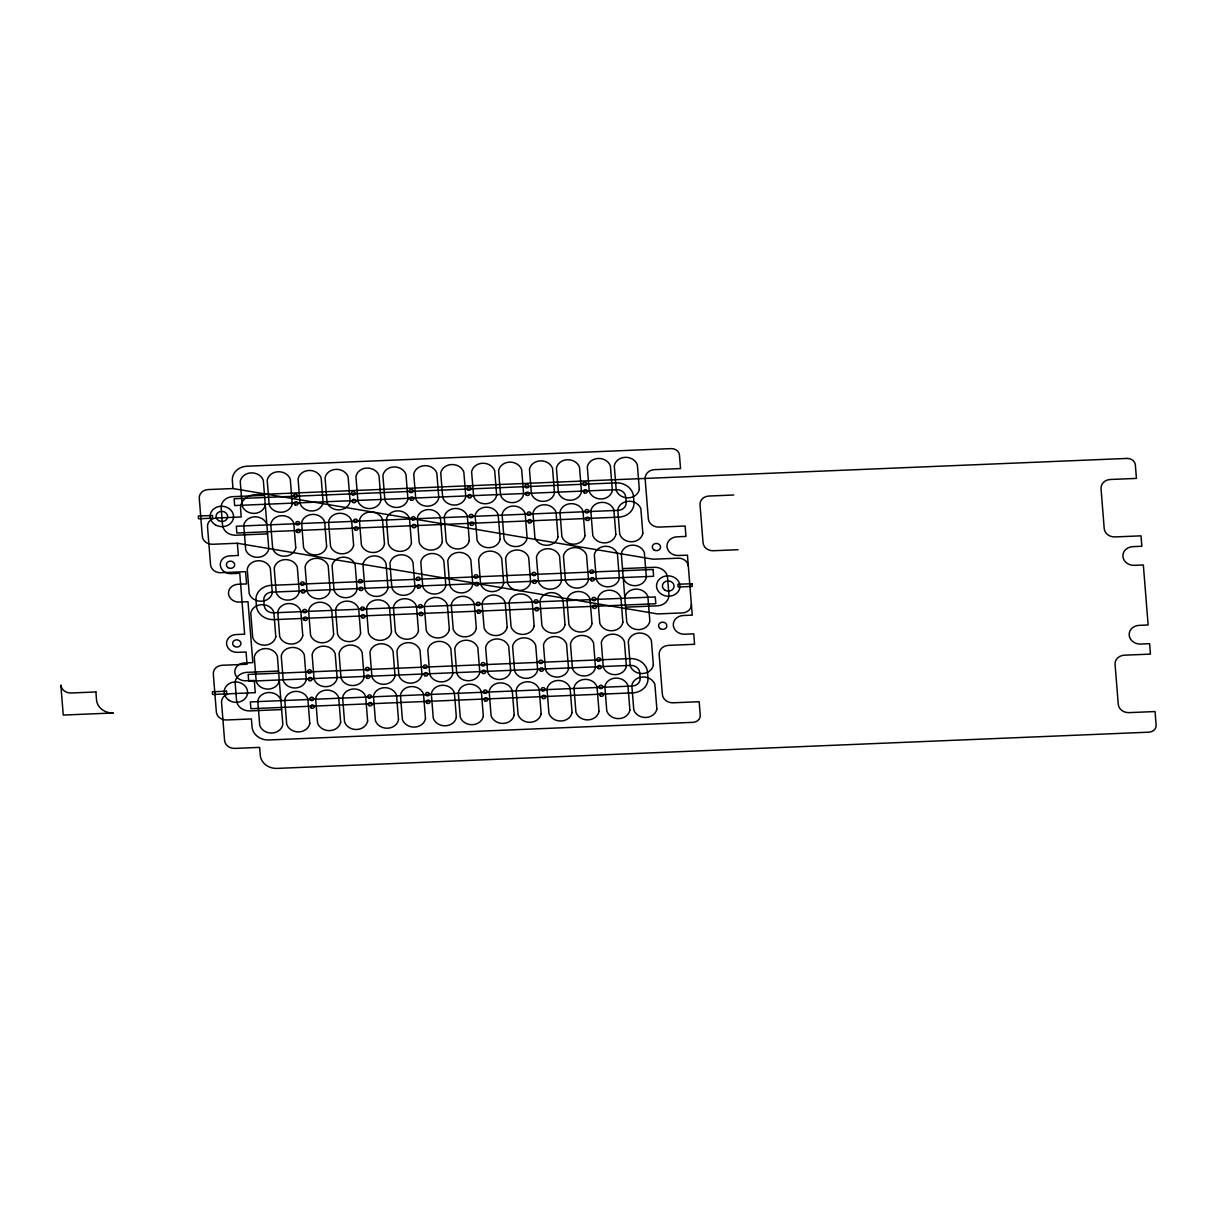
<?xml version="1.0" encoding="UTF-8"?>
<svg xmlns="http://www.w3.org/2000/svg" width="1217" height="1217" viewBox="0 0 1217 1217"><rect width="100%" height="100%" fill="white"/><g stroke="black" fill="none" stroke-linecap="round" stroke-linejoin="round"><path stroke-width="1.5" d="M688.335 566.133A9.599 8.336 4.5 0 0 678.112 558.192L653.286 559.227L232.995 488.549L208.183 489.569A9.599 8.336 4.5 0 0 199.284 498.316L202.326 536.332A9.599 8.336 4.5 0 0 212.549 544.273L237.361 543.254L657.667 613.931L682.478 612.896A9.599 8.336 4.5 0 0 691.378 604.149M264.515 495.334L232.766 496.658A12.505 10.877 4.5 0 0 221.175 508.037L222.513 524.862A12.505 10.877 4.5 0 0 235.855 535.206L267.588 533.883M733.729 495L708.918 496.034A9.599 8.336 4.5 0 0 700.018 504.766L703.061 542.797A9.599 8.336 4.5 0 0 713.284 550.738L738.095 549.704M622.495 568.598L654.229 567.289A12.505 10.877 4.5 0 1 667.57 577.634L668.909 594.444A12.505 10.877 4.5 0 1 657.317 605.838L625.568 607.161M278.541 671.039L246.808 672.362A12.505 10.877 4.5 0 0 235.216 683.741L236.554 700.566A12.505 10.877 4.5 0 0 249.881 710.911L281.629 709.587M232.995 488.549L232.356 480.593A15.775 13.722 4.5 0 1 246.99 466.217L671.13 448.601A7.819 6.8 4.5 0 1 679.466 455.067L680.546 468.575L654.487 469.656A10.071 8.762 4.5 0 0 645.147 478.829L648.326 518.746A10.071 8.762 4.5 0 0 659.082 527.098L685.125 526.018L685.962 536.438L676.987 536.819A10.755 9.356 4.5 0 0 667.007 546.616A10.755 9.356 4.5 0 0 678.477 555.515L687.453 555.15L692.245 615.148L683.269 615.513A10.755 9.356 4.5 0 0 673.305 625.31A10.755 9.356 4.5 0 0 684.76 634.224L693.751 633.844L694.572 644.28L668.529 645.36A10.071 8.762 4.5 0 0 659.173 654.533L662.367 694.451A10.071 8.762 4.5 0 0 673.107 702.802L699.167 701.722L700.247 715.231A7.819 6.8 4.5 0 1 693.005 722.335L268.866 739.966A15.775 13.722 4.5 0 1 252.041 726.899L251.402 718.958L226.59 719.977A9.599 8.336 4.5 0 1 216.352 712.036L213.325 674.02A9.599 8.336 4.5 0 1 222.224 665.273L247.036 664.254L246.062 652.008L237.498 652.358A10.238 8.899 4.5 0 1 226.575 643.884A10.238 8.899 4.5 0 1 236.083 634.544L244.632 634.194L239.764 573.298L231.215 573.663A10.238 8.899 4.5 0 1 220.292 565.175A10.238 8.899 4.5 0 1 229.785 555.85L238.349 555.484L237.361 543.254M280.853 699.988A11.896 10.345 4.5 0 0 268.683 692.488A11.896 10.345 4.5 0 0 257.776 700.946L259.738 725.53A11.896 10.345 4.5 0 0 271.923 733.03A11.896 10.345 4.5 0 0 282.831 724.571L277.354 656.054A11.896 10.345 4.5 0 0 265.169 648.57A11.896 10.345 4.5 0 0 254.277 657.013L256.239 681.611A11.896 10.345 4.5 0 0 268.409 689.096A11.896 10.345 4.5 0 0 279.317 680.653M624.808 597.547A11.896 10.345 4.5 0 1 635.7 589.104A11.896 10.345 4.5 0 1 647.885 596.589L649.848 621.172A11.896 10.345 4.5 0 1 638.94 629.63A11.896 10.345 4.5 0 1 626.77 622.13L621.294 553.629A11.896 10.345 4.5 0 1 632.201 545.17A11.896 10.345 4.5 0 1 644.371 552.67L646.333 577.254A11.896 10.345 4.5 0 1 635.441 585.696A11.896 10.345 4.5 0 1 623.256 578.212M266.827 524.284A11.896 10.345 4.5 0 0 254.642 516.784A11.896 10.345 4.5 0 0 243.75 525.242L245.712 549.825A11.896 10.345 4.5 0 0 257.882 557.325A11.896 10.345 4.5 0 0 268.79 548.867L263.313 480.35A11.896 10.345 4.5 0 0 251.143 472.865A11.896 10.345 4.5 0 0 240.236 481.308L242.198 505.907A11.896 10.345 4.5 0 0 254.383 513.391A11.896 10.345 4.5 0 0 265.276 504.949M1127.018 458.429L255.22 494.65A15.775 13.722 4.5 0 0 240.586 509.025L241.225 516.982L216.413 518.001A9.599 8.336 4.5 0 0 207.514 526.748L210.556 564.764A9.599 8.336 4.5 0 0 220.779 572.705L245.591 571.686L246.579 583.917L238.015 584.282A10.238 8.899 4.5 0 0 228.522 593.607A10.238 8.899 4.5 0 0 239.445 602.096L247.994 601.73L252.862 662.626L244.313 662.976A10.238 8.899 4.5 0 0 234.805 672.316A10.238 8.899 4.5 0 0 245.728 680.79L254.292 680.44L255.266 692.686L230.454 693.705A9.599 8.336 4.5 0 0 221.555 702.452L224.582 740.468A9.599 8.336 4.5 0 0 234.82 748.409L259.632 747.39L260.271 755.331A15.775 13.722 4.5 0 0 277.096 768.399L1148.878 732.178A7.819 6.8 4.5 0 0 1156.135 725.058L1155.055 711.549L1128.996 712.63A10.071 8.762 4.5 0 1 1118.256 704.293L1115.061 664.36A10.071 8.762 4.5 0 1 1124.402 655.187L1150.461 654.107L1149.624 643.671L1140.648 644.052A10.755 9.356 4.5 0 1 1129.178 635.137A10.755 9.356 4.5 0 1 1139.158 625.355L1148.133 624.975L1143.341 564.977L1134.366 565.342A10.755 9.356 4.5 0 1 1122.895 556.443A10.755 9.356 4.5 0 1 1132.875 546.646L1141.85 546.266L1141.014 535.845L1114.955 536.925A10.071 8.762 4.5 0 1 1104.215 528.589L1101.035 488.656A10.071 8.762 4.5 0 1 1110.376 479.483L1136.435 478.403L1135.355 464.894A7.819 6.8 4.5 0 0 1127.018 458.429M615.985 482.875L234.12 498.757L234.653 505.542L616.532 489.675A8.595 7.469 4.5 0 1 625.69 496.795L626.162 502.53A8.595 7.469 4.5 0 1 618.19 510.349L236.311 526.216L236.859 533.016L618.723 517.149A16.414 14.269 4.5 0 0 633.951 502.195L633.494 496.475A16.414 14.269 4.5 0 0 615.985 482.875M212.458 515.476L198.295 516.069L198.508 518.777L212.671 518.199L212.458 515.476M653.073 569.48L271.193 585.347A16.414 14.269 4.5 0 0 255.981 600.3L256.437 606.036A16.414 14.269 4.5 0 0 273.931 619.62L655.811 603.754L655.263 596.954L273.384 612.82A8.595 7.469 4.5 0 1 264.226 605.701L263.77 599.981A8.595 7.469 4.5 0 1 271.741 592.147L653.605 576.28L653.073 569.48M692.062 583.688L677.899 584.282L678.112 586.99L692.275 586.411L692.062 583.688M630.026 658.58L248.146 674.446L248.694 681.246L630.573 665.38A8.595 7.469 4.5 0 1 639.731 672.499L640.188 678.234A8.595 7.469 4.5 0 1 632.216 686.053L250.352 701.92L250.885 708.72L632.764 692.853A16.414 14.269 4.5 0 0 647.976 677.899L647.52 672.18A16.414 14.269 4.5 0 0 630.026 658.58M95.9 691.956L71.088 692.99A9.599 8.336 4.5 0 1 60.85 685.049L63.254 715.064L113.364 712.979A15.775 13.722 4.5 0 1 96.523 699.912L95.9 691.956M226.484 691.18L212.321 691.773L212.534 694.481L226.712 693.903L226.484 691.18M639.321 489.401L637.358 464.818A11.896 10.345 4.5 0 0 625.173 457.318A11.896 10.345 4.5 0 0 614.281 465.776L616.243 490.36A11.896 10.345 4.5 0 0 628.413 497.844A11.896 10.345 4.5 0 0 639.321 489.401M642.835 533.32L640.857 508.736A11.896 10.345 4.5 0 0 628.687 501.252A11.896 10.345 4.5 0 0 617.78 509.695L619.742 534.293A11.896 10.345 4.5 0 0 631.927 541.778A11.896 10.345 4.5 0 0 642.835 533.32M653.362 665.106L651.384 640.522A11.896 10.345 4.5 0 0 639.214 633.023A11.896 10.345 4.5 0 0 628.307 641.481L630.269 666.064A11.896 10.345 4.5 0 0 642.454 673.549A11.896 10.345 4.5 0 0 653.362 665.106M656.861 709.024L654.898 684.441A11.896 10.345 4.5 0 0 642.728 676.956A11.896 10.345 4.5 0 0 631.821 685.399L633.783 709.983A11.896 10.345 4.5 0 0 645.968 717.482A11.896 10.345 4.5 0 0 656.861 709.024M612.349 490.527L610.386 465.928A11.896 10.345 4.5 0 0 598.201 458.444A11.896 10.345 4.5 0 0 587.294 466.887L589.271 491.485A11.896 10.345 4.5 0 0 601.441 498.97A11.896 10.345 4.5 0 0 612.349 490.527M615.848 534.446L613.885 509.862A11.896 10.345 4.5 0 0 601.715 502.362A11.896 10.345 4.5 0 0 590.808 510.821L592.77 535.404A11.896 10.345 4.5 0 0 604.955 542.904A11.896 10.345 4.5 0 0 615.848 534.446M619.362 578.379L617.399 553.781A11.896 10.345 4.5 0 0 605.229 546.296A11.896 10.345 4.5 0 0 594.322 554.739L596.284 579.338A11.896 10.345 4.5 0 0 608.454 586.822A11.896 10.345 4.5 0 0 619.362 578.379M622.876 622.298L620.913 597.714A11.896 10.345 4.5 0 0 608.728 590.215A11.896 10.345 4.5 0 0 597.821 598.673L599.798 623.256A11.896 10.345 4.5 0 0 611.968 630.756A11.896 10.345 4.5 0 0 622.876 622.298M626.375 666.231L624.412 641.633A11.896 10.345 4.5 0 0 612.242 634.148A11.896 10.345 4.5 0 0 601.335 642.591L603.297 667.19A11.896 10.345 4.5 0 0 615.483 674.674A11.896 10.345 4.5 0 0 626.375 666.231M629.889 710.15L627.926 685.567A11.896 10.345 4.5 0 0 615.756 678.067A11.896 10.345 4.5 0 0 604.849 686.525L606.811 711.108A11.896 10.345 4.5 0 0 618.981 718.608A11.896 10.345 4.5 0 0 629.889 710.15M581.483 491.805L579.505 467.222A11.896 10.345 4.5 0 0 567.335 459.722A11.896 10.345 4.5 0 0 556.428 468.18L558.39 492.763A11.896 10.345 4.5 0 0 570.575 500.248A11.896 10.345 4.5 0 0 581.483 491.805M584.981 535.723L583.019 511.14A11.896 10.345 4.5 0 0 570.849 503.655A11.896 10.345 4.5 0 0 559.942 512.098L561.904 536.697A11.896 10.345 4.5 0 0 574.074 544.182A11.896 10.345 4.5 0 0 584.981 535.723M588.496 579.657L586.533 555.074A11.896 10.345 4.5 0 0 574.348 547.574A11.896 10.345 4.5 0 0 563.456 556.032L565.418 580.615A11.896 10.345 4.5 0 0 577.588 588.1A11.896 10.345 4.5 0 0 588.496 579.657M592.01 623.576L590.032 598.992A11.896 10.345 4.5 0 0 577.862 591.508A11.896 10.345 4.5 0 0 566.955 599.951L568.917 624.549A11.896 10.345 4.5 0 0 581.102 632.034A11.896 10.345 4.5 0 0 592.01 623.576M595.509 667.509L593.546 642.926A11.896 10.345 4.5 0 0 581.376 635.426A11.896 10.345 4.5 0 0 570.469 643.884L572.431 668.468A11.896 10.345 4.5 0 0 584.601 675.952A11.896 10.345 4.5 0 0 595.509 667.509M599.023 711.428L597.06 686.844A11.896 10.345 4.5 0 0 584.875 679.36A11.896 10.345 4.5 0 0 573.983 687.803L575.945 712.386A11.896 10.345 4.5 0 0 588.115 719.886A11.896 10.345 4.5 0 0 599.023 711.428M554.496 492.931L552.533 468.332A11.896 10.345 4.5 0 0 540.363 460.847A11.896 10.345 4.5 0 0 529.456 469.29L531.418 493.889A11.896 10.345 4.5 0 0 543.603 501.374A11.896 10.345 4.5 0 0 554.496 492.931M558.01 536.849L556.047 512.266A11.896 10.345 4.5 0 0 543.862 504.766A11.896 10.345 4.5 0 0 532.97 513.224L534.932 537.808A11.896 10.345 4.5 0 0 547.102 545.307A11.896 10.345 4.5 0 0 558.01 536.849M561.524 580.783L559.561 556.184A11.896 10.345 4.5 0 0 547.376 548.7A11.896 10.345 4.5 0 0 536.469 557.143L538.446 581.741A11.896 10.345 4.5 0 0 550.616 589.226A11.896 10.345 4.5 0 0 561.524 580.783M565.023 624.701L563.06 600.118A11.896 10.345 4.5 0 0 550.89 592.618A11.896 10.345 4.5 0 0 539.983 601.076L541.945 625.66A11.896 10.345 4.5 0 0 554.131 633.159A11.896 10.345 4.5 0 0 565.023 624.701M568.537 668.635L566.574 644.036A11.896 10.345 4.5 0 0 554.389 636.552A11.896 10.345 4.5 0 0 543.497 644.995L545.459 669.593A11.896 10.345 4.5 0 0 557.629 677.078A11.896 10.345 4.5 0 0 568.537 668.635M572.051 712.553L570.088 687.97A11.896 10.345 4.5 0 0 557.903 680.47A11.896 10.345 4.5 0 0 546.996 688.928L548.958 713.512A11.896 10.345 4.5 0 0 561.143 721.012A11.896 10.345 4.5 0 0 572.051 712.553M523.629 494.208L521.667 469.625A11.896 10.345 4.5 0 0 509.497 462.125A11.896 10.345 4.5 0 0 498.59 470.583L500.552 495.167A11.896 10.345 4.5 0 0 512.722 502.651A11.896 10.345 4.5 0 0 523.629 494.208M527.144 538.127L525.181 513.544A11.896 10.345 4.5 0 0 512.996 506.059A11.896 10.345 4.5 0 0 502.089 514.502L504.066 539.101A11.896 10.345 4.5 0 0 516.236 546.585A11.896 10.345 4.5 0 0 527.144 538.127M530.642 582.061L528.68 557.477A11.896 10.345 4.5 0 0 516.51 549.978A11.896 10.345 4.5 0 0 505.603 558.436L507.565 583.019A11.896 10.345 4.5 0 0 519.75 590.504A11.896 10.345 4.5 0 0 530.642 582.061M534.157 625.979L532.194 601.396A11.896 10.345 4.5 0 0 520.024 593.911A11.896 10.345 4.5 0 0 509.117 602.354L511.079 626.953A11.896 10.345 4.5 0 0 523.249 634.437A11.896 10.345 4.5 0 0 534.157 625.979M537.671 669.913L535.708 645.329A11.896 10.345 4.5 0 0 523.523 637.83A11.896 10.345 4.5 0 0 512.616 646.288L514.593 670.871A11.896 10.345 4.5 0 0 526.763 678.356A11.896 10.345 4.5 0 0 537.671 669.913M541.169 713.831L539.207 689.248A11.896 10.345 4.5 0 0 527.037 681.763A11.896 10.345 4.5 0 0 516.13 690.206L518.092 714.805A11.896 10.345 4.5 0 0 530.277 722.289A11.896 10.345 4.5 0 0 541.169 713.831M496.658 495.334L494.695 470.736A11.896 10.345 4.5 0 0 482.51 463.251A11.896 10.345 4.5 0 0 471.618 471.694L473.58 496.293A11.896 10.345 4.5 0 0 485.75 503.777A11.896 10.345 4.5 0 0 496.658 495.334M500.172 539.253L498.194 514.669A11.896 10.345 4.5 0 0 486.024 507.17A11.896 10.345 4.5 0 0 475.117 515.628L477.079 540.211A11.896 10.345 4.5 0 0 489.264 547.711A11.896 10.345 4.5 0 0 500.172 539.253M503.671 583.186L501.708 558.588A11.896 10.345 4.5 0 0 489.538 551.103A11.896 10.345 4.5 0 0 478.631 559.546L480.593 584.145A11.896 10.345 4.5 0 0 492.779 591.629A11.896 10.345 4.5 0 0 503.671 583.186M507.185 627.105L505.222 602.521A11.896 10.345 4.5 0 0 493.037 595.022A11.896 10.345 4.5 0 0 482.145 603.48L484.107 628.063A11.896 10.345 4.5 0 0 496.277 635.563A11.896 10.345 4.5 0 0 507.185 627.105M510.699 671.039L508.721 646.44A11.896 10.345 4.5 0 0 496.551 638.955A11.896 10.345 4.5 0 0 485.644 647.398L487.606 671.997A11.896 10.345 4.5 0 0 499.791 679.482A11.896 10.345 4.5 0 0 510.699 671.039M514.198 714.957L512.235 690.374A11.896 10.345 4.5 0 0 500.065 682.874A11.896 10.345 4.5 0 0 489.158 691.332L491.12 715.915A11.896 10.345 4.5 0 0 503.306 723.415A11.896 10.345 4.5 0 0 514.198 714.957M465.792 496.612L463.829 472.029A11.896 10.345 4.5 0 0 451.644 464.529A11.896 10.345 4.5 0 0 440.737 472.987L442.714 497.57A11.896 10.345 4.5 0 0 454.884 505.055A11.896 10.345 4.5 0 0 465.792 496.612M469.29 540.546L467.328 515.947A11.896 10.345 4.5 0 0 455.158 508.463A11.896 10.345 4.5 0 0 444.251 516.906L446.213 541.504A11.896 10.345 4.5 0 0 458.398 548.989A11.896 10.345 4.5 0 0 469.29 540.546M472.805 584.464L470.842 559.881A11.896 10.345 4.5 0 0 458.657 552.381A11.896 10.345 4.5 0 0 447.765 560.839L449.727 585.423A11.896 10.345 4.5 0 0 461.897 592.907A11.896 10.345 4.5 0 0 472.805 584.464M476.319 628.383L474.356 603.799A11.896 10.345 4.5 0 0 462.171 596.315A11.896 10.345 4.5 0 0 451.264 604.758L453.241 629.356A11.896 10.345 4.5 0 0 465.411 636.841A11.896 10.345 4.5 0 0 476.319 628.383M479.817 672.316L477.855 647.733A11.896 10.345 4.5 0 0 465.685 640.233A11.896 10.345 4.5 0 0 454.778 648.691L456.74 673.275A11.896 10.345 4.5 0 0 468.925 680.759A11.896 10.345 4.5 0 0 479.817 672.316M483.332 716.235L481.369 691.652A11.896 10.345 4.5 0 0 469.184 684.167A11.896 10.345 4.5 0 0 458.292 692.61L460.254 717.209A11.896 10.345 4.5 0 0 472.424 724.693A11.896 10.345 4.5 0 0 483.332 716.235M438.805 497.738L436.842 473.139A11.896 10.345 4.5 0 0 424.672 465.655A11.896 10.345 4.5 0 0 413.765 474.098L415.727 498.696A11.896 10.345 4.5 0 0 427.912 506.181A11.896 10.345 4.5 0 0 438.805 497.738M442.319 541.656L440.356 517.073A11.896 10.345 4.5 0 0 428.186 509.573A11.896 10.345 4.5 0 0 417.279 518.031L419.241 542.615A11.896 10.345 4.5 0 0 431.411 550.114A11.896 10.345 4.5 0 0 442.319 541.656M445.833 585.59L443.87 560.991A11.896 10.345 4.5 0 0 431.685 553.507A11.896 10.345 4.5 0 0 420.793 561.95L422.755 586.548A11.896 10.345 4.5 0 0 434.925 594.033A11.896 10.345 4.5 0 0 445.833 585.59M449.332 629.508L447.369 604.925A11.896 10.345 4.5 0 0 435.199 597.425A11.896 10.345 4.5 0 0 424.292 605.883L426.254 630.467A11.896 10.345 4.5 0 0 438.439 637.967A11.896 10.345 4.5 0 0 449.332 629.508M452.846 673.442L450.883 648.844A11.896 10.345 4.5 0 0 438.713 641.359A11.896 10.345 4.5 0 0 427.806 649.802L429.768 674.401A11.896 10.345 4.5 0 0 441.938 681.885A11.896 10.345 4.5 0 0 452.846 673.442M456.36 717.361L454.397 692.777A11.896 10.345 4.5 0 0 442.212 685.277A11.896 10.345 4.5 0 0 431.32 693.736L433.282 718.319A11.896 10.345 4.5 0 0 445.452 725.819A11.896 10.345 4.5 0 0 456.36 717.361M407.938 499.016L405.976 474.432A11.896 10.345 4.5 0 0 393.806 466.932A11.896 10.345 4.5 0 0 382.899 475.391L384.861 499.974A11.896 10.345 4.5 0 0 397.046 507.459A11.896 10.345 4.5 0 0 407.938 499.016M411.452 542.949L409.49 518.351A11.896 10.345 4.5 0 0 397.305 510.866A11.896 10.345 4.5 0 0 386.413 519.309L388.375 543.908A11.896 10.345 4.5 0 0 400.545 551.392A11.896 10.345 4.5 0 0 411.452 542.949M414.967 586.868L412.989 562.284A11.896 10.345 4.5 0 0 400.819 554.785A11.896 10.345 4.5 0 0 389.912 563.243L391.874 587.826A11.896 10.345 4.5 0 0 404.059 595.311A11.896 10.345 4.5 0 0 414.967 586.868M418.465 630.802L416.503 606.203A11.896 10.345 4.5 0 0 404.333 598.718A11.896 10.345 4.5 0 0 393.426 607.161L395.388 631.76A11.896 10.345 4.5 0 0 407.573 639.244A11.896 10.345 4.5 0 0 418.465 630.802M421.98 674.72L420.017 650.137A11.896 10.345 4.5 0 0 407.832 642.637A11.896 10.345 4.5 0 0 396.94 651.095L398.902 675.678A11.896 10.345 4.5 0 0 411.072 683.163A11.896 10.345 4.5 0 0 421.98 674.72M425.494 718.638L423.516 694.055A11.896 10.345 4.5 0 0 411.346 686.571A11.896 10.345 4.5 0 0 400.439 695.013L402.401 719.612A11.896 10.345 4.5 0 0 414.586 727.097A11.896 10.345 4.5 0 0 425.494 718.638M380.967 500.141L379.004 475.543A11.896 10.345 4.5 0 0 366.834 468.058A11.896 10.345 4.5 0 0 355.927 476.501L357.889 501.1A11.896 10.345 4.5 0 0 370.059 508.584A11.896 10.345 4.5 0 0 380.967 500.141M384.481 544.06L382.518 519.476A11.896 10.345 4.5 0 0 370.333 511.977A11.896 10.345 4.5 0 0 359.426 520.435L361.403 545.018A11.896 10.345 4.5 0 0 373.573 552.518A11.896 10.345 4.5 0 0 384.481 544.06M387.98 587.994L386.017 563.395A11.896 10.345 4.5 0 0 373.847 555.91A11.896 10.345 4.5 0 0 362.94 564.353L364.902 588.952A11.896 10.345 4.5 0 0 377.087 596.436A11.896 10.345 4.5 0 0 387.98 587.994M391.494 631.912L389.531 607.329A11.896 10.345 4.5 0 0 377.361 599.829A11.896 10.345 4.5 0 0 366.454 608.287L368.416 632.87A11.896 10.345 4.5 0 0 380.586 640.37A11.896 10.345 4.5 0 0 391.494 631.912M395.008 675.846L393.045 651.247A11.896 10.345 4.5 0 0 380.86 643.763A11.896 10.345 4.5 0 0 369.953 652.206L371.93 676.804A11.896 10.345 4.5 0 0 384.1 684.289A11.896 10.345 4.5 0 0 395.008 675.846M398.507 719.764L396.544 695.181A11.896 10.345 4.5 0 0 384.374 687.681A11.896 10.345 4.5 0 0 373.467 696.139L375.429 720.723A11.896 10.345 4.5 0 0 387.615 728.222A11.896 10.345 4.5 0 0 398.507 719.764M350.1 501.419L348.138 476.836A11.896 10.345 4.5 0 0 335.953 469.336A11.896 10.345 4.5 0 0 325.061 477.794L327.023 502.378A11.896 10.345 4.5 0 0 339.193 509.862A11.896 10.345 4.5 0 0 350.1 501.419M353.615 545.353L351.637 520.754A11.896 10.345 4.5 0 0 339.467 513.27A11.896 10.345 4.5 0 0 328.56 521.713L330.522 546.311A11.896 10.345 4.5 0 0 342.707 553.796A11.896 10.345 4.5 0 0 353.615 545.353M357.113 589.271L355.151 564.688A11.896 10.345 4.5 0 0 342.981 557.188A11.896 10.345 4.5 0 0 332.074 565.646L334.036 590.23A11.896 10.345 4.5 0 0 346.206 597.714A11.896 10.345 4.5 0 0 357.113 589.271M360.628 633.205L358.665 608.606A11.896 10.345 4.5 0 0 346.48 601.122A11.896 10.345 4.5 0 0 335.588 609.565L337.55 634.163A11.896 10.345 4.5 0 0 349.72 641.648A11.896 10.345 4.5 0 0 360.628 633.205M364.142 677.124L362.164 652.54A11.896 10.345 4.5 0 0 349.994 645.04A11.896 10.345 4.5 0 0 339.087 653.499L341.049 678.082A11.896 10.345 4.5 0 0 353.234 685.567A11.896 10.345 4.5 0 0 364.142 677.124M367.64 721.057L365.678 696.459A11.896 10.345 4.5 0 0 353.508 688.974A11.896 10.345 4.5 0 0 342.601 697.417L344.563 722.016A11.896 10.345 4.5 0 0 356.733 729.5A11.896 10.345 4.5 0 0 367.64 721.057M323.129 502.545L321.166 477.946A11.896 10.345 4.5 0 0 308.981 470.462A11.896 10.345 4.5 0 0 298.074 478.905L300.051 503.503A11.896 10.345 4.5 0 0 312.221 510.988A11.896 10.345 4.5 0 0 323.129 502.545M326.628 546.463L324.665 521.88A11.896 10.345 4.5 0 0 312.495 514.38A11.896 10.345 4.5 0 0 301.588 522.838L303.55 547.422A11.896 10.345 4.5 0 0 315.735 554.922A11.896 10.345 4.5 0 0 326.628 546.463M330.142 590.397L328.179 565.799A11.896 10.345 4.5 0 0 315.994 558.314A11.896 10.345 4.5 0 0 305.102 566.757L307.064 591.356A11.896 10.345 4.5 0 0 319.234 598.84A11.896 10.345 4.5 0 0 330.142 590.397M333.656 634.316L331.693 609.732A11.896 10.345 4.5 0 0 319.508 602.232A11.896 10.345 4.5 0 0 308.601 610.691L310.578 635.274A11.896 10.345 4.5 0 0 322.748 642.774A11.896 10.345 4.5 0 0 333.656 634.316M337.155 678.249L335.192 653.651A11.896 10.345 4.5 0 0 323.022 646.166A11.896 10.345 4.5 0 0 312.115 654.609L314.077 679.208A11.896 10.345 4.5 0 0 326.262 686.692A11.896 10.345 4.5 0 0 337.155 678.249M340.669 722.168L338.706 697.584A11.896 10.345 4.5 0 0 326.521 690.085A11.896 10.345 4.5 0 0 315.629 698.543L317.591 723.126A11.896 10.345 4.5 0 0 329.761 730.626A11.896 10.345 4.5 0 0 340.669 722.168M292.247 503.823L290.285 479.239A11.896 10.345 4.5 0 0 278.115 471.74A11.896 10.345 4.5 0 0 267.208 480.198L269.17 504.781A11.896 10.345 4.5 0 0 281.355 512.266A11.896 10.345 4.5 0 0 292.247 503.823M295.761 547.756L293.799 523.158A11.896 10.345 4.5 0 0 281.629 515.673A11.896 10.345 4.5 0 0 270.722 524.116L272.684 548.715A11.896 10.345 4.5 0 0 284.854 556.199A11.896 10.345 4.5 0 0 295.761 547.756M299.276 591.675L297.313 567.092A11.896 10.345 4.5 0 0 285.128 559.592A11.896 10.345 4.5 0 0 274.221 568.05L276.198 592.633A11.896 10.345 4.5 0 0 288.368 600.118A11.896 10.345 4.5 0 0 299.276 591.675M302.774 635.609L300.812 611.01A11.896 10.345 4.5 0 0 288.642 603.526A11.896 10.345 4.5 0 0 277.735 611.968L279.697 636.567A11.896 10.345 4.5 0 0 291.882 644.052A11.896 10.345 4.5 0 0 302.774 635.609M306.288 679.527L304.326 654.944A11.896 10.345 4.5 0 0 292.156 647.444A11.896 10.345 4.5 0 0 281.249 655.902L283.211 680.486A11.896 10.345 4.5 0 0 295.381 687.97A11.896 10.345 4.5 0 0 306.288 679.527M309.803 723.461L307.84 698.862A11.896 10.345 4.5 0 0 295.655 691.378A11.896 10.345 4.5 0 0 284.748 699.821L286.725 724.419A11.896 10.345 4.5 0 0 298.895 731.904A11.896 10.345 4.5 0 0 309.803 723.461M272.304 592.801L270.326 568.202A11.896 10.345 4.5 0 0 258.156 560.718A11.896 10.345 4.5 0 0 247.249 569.16L249.211 593.759A11.896 10.345 4.5 0 0 261.396 601.244A11.896 10.345 4.5 0 0 272.304 592.801M275.803 636.719L273.84 612.136A11.896 10.345 4.5 0 0 261.67 604.636A11.896 10.345 4.5 0 0 250.763 613.094L252.725 637.678A11.896 10.345 4.5 0 0 264.91 645.177A11.896 10.345 4.5 0 0 275.803 636.719M600.483 695.972A1.947 1.704 4.5 0 0 603.526 694.755A1.947 1.704 4.5 0 0 600.726 693.051A1.947 1.704 4.5 0 0 600.483 695.972M599.875 688.29A1.947 1.704 4.5 0 0 602.917 687.073A1.947 1.704 4.5 0 0 600.118 685.369A1.947 1.704 4.5 0 0 599.875 688.29M542.645 698.375A1.947 1.704 4.5 0 0 545.688 697.158A1.947 1.704 4.5 0 0 542.888 695.455A1.947 1.704 4.5 0 0 542.645 698.375M542.021 690.693A1.947 1.704 4.5 0 0 545.079 689.476A1.947 1.704 4.5 0 0 542.28 687.772A1.947 1.704 4.5 0 0 542.021 690.693M484.792 700.779A1.947 1.704 4.5 0 0 487.834 699.562A1.947 1.704 4.5 0 0 485.051 697.858A1.947 1.704 4.5 0 0 484.792 700.779M484.183 693.097A1.947 1.704 4.5 0 0 487.226 691.88A1.947 1.704 4.5 0 0 484.427 690.176A1.947 1.704 4.5 0 0 484.183 693.097M426.954 703.198A1.947 1.704 4.5 0 0 429.997 701.966A1.947 1.704 4.5 0 0 427.197 700.262A1.947 1.704 4.5 0 0 426.954 703.198M426.346 695.5A1.947 1.704 4.5 0 0 429.388 694.283A1.947 1.704 4.5 0 0 426.589 692.579A1.947 1.704 4.5 0 0 426.346 695.5M369.101 705.601A1.947 1.704 4.5 0 0 372.159 704.369A1.947 1.704 4.5 0 0 369.36 702.665A1.947 1.704 4.5 0 0 369.101 705.601M368.492 697.904A1.947 1.704 4.5 0 0 371.535 696.687A1.947 1.704 4.5 0 0 368.736 694.983A1.947 1.704 4.5 0 0 368.492 697.904M311.263 708.005A1.947 1.704 4.5 0 0 314.305 706.773A1.947 1.704 4.5 0 0 311.506 705.069A1.947 1.704 4.5 0 0 311.263 708.005M310.654 700.307A1.947 1.704 4.5 0 0 313.697 699.09A1.947 1.704 4.5 0 0 310.898 697.387A1.947 1.704 4.5 0 0 310.654 700.307M598.292 668.513A1.947 1.704 4.5 0 0 601.335 667.281A1.947 1.704 4.5 0 0 598.536 665.577A1.947 1.704 4.5 0 0 598.292 668.513M597.684 660.816A1.947 1.704 4.5 0 0 600.726 659.599A1.947 1.704 4.5 0 0 597.927 657.895A1.947 1.704 4.5 0 0 597.684 660.816M540.439 670.917A1.947 1.704 4.5 0 0 543.497 669.685A1.947 1.704 4.5 0 0 540.698 667.981A1.947 1.704 4.5 0 0 540.439 670.917M539.831 663.219A1.947 1.704 4.5 0 0 542.873 662.002A1.947 1.704 4.5 0 0 540.074 660.299A1.947 1.704 4.5 0 0 539.831 663.219M482.601 673.32A1.947 1.704 4.5 0 0 485.644 672.088A1.947 1.704 4.5 0 0 482.845 670.384A1.947 1.704 4.5 0 0 482.601 673.32M481.993 665.623A1.947 1.704 4.5 0 0 485.035 664.406A1.947 1.704 4.5 0 0 482.236 662.702A1.947 1.704 4.5 0 0 481.993 665.623M424.763 675.724A1.947 1.704 4.5 0 0 427.806 674.492A1.947 1.704 4.5 0 0 425.007 672.788A1.947 1.704 4.5 0 0 424.763 675.724M424.14 668.027A1.947 1.704 4.5 0 0 427.182 666.81A1.947 1.704 4.5 0 0 424.398 665.106A1.947 1.704 4.5 0 0 424.14 668.027M366.91 678.128A1.947 1.704 4.5 0 0 369.953 676.895A1.947 1.704 4.5 0 0 367.154 675.192A1.947 1.704 4.5 0 0 366.91 678.128M366.302 670.43A1.947 1.704 4.5 0 0 369.344 669.213A1.947 1.704 4.5 0 0 366.545 667.509A1.947 1.704 4.5 0 0 366.302 670.43M308.449 672.834A1.947 1.704 4.5 0 0 311.506 671.617A1.947 1.704 4.5 0 0 308.707 669.913A1.947 1.704 4.5 0 0 308.449 672.834M309.072 680.531A1.947 1.704 4.5 0 0 312.115 679.299A1.947 1.704 4.5 0 0 309.316 677.595A1.947 1.704 4.5 0 0 309.072 680.531M593.47 608.12A1.947 1.704 4.5 0 0 596.513 606.903A1.947 1.704 4.5 0 0 593.713 605.199A1.947 1.704 4.5 0 0 593.47 608.12M592.846 600.437A1.947 1.704 4.5 0 0 595.904 599.22A1.947 1.704 4.5 0 0 593.105 597.517A1.947 1.704 4.5 0 0 592.846 600.437M535.617 610.523A1.947 1.704 4.5 0 0 538.675 609.306A1.947 1.704 4.5 0 0 535.876 607.602A1.947 1.704 4.5 0 0 535.617 610.523M535.008 602.841A1.947 1.704 4.5 0 0 538.051 601.624A1.947 1.704 4.5 0 0 535.252 599.92A1.947 1.704 4.5 0 0 535.008 602.841M477.779 612.942A1.947 1.704 4.5 0 0 480.821 611.71A1.947 1.704 4.5 0 0 478.022 610.006A1.947 1.704 4.5 0 0 477.779 612.942M477.17 605.245A1.947 1.704 4.5 0 0 480.213 604.028A1.947 1.704 4.5 0 0 477.414 602.324A1.947 1.704 4.5 0 0 477.17 605.245M419.941 615.346A1.947 1.704 4.5 0 0 422.984 614.113A1.947 1.704 4.5 0 0 420.184 612.41A1.947 1.704 4.5 0 0 419.941 615.346M419.317 607.648A1.947 1.704 4.5 0 0 422.36 606.431A1.947 1.704 4.5 0 0 419.576 604.727A1.947 1.704 4.5 0 0 419.317 607.648M362.088 617.749A1.947 1.704 4.5 0 0 365.13 616.517A1.947 1.704 4.5 0 0 362.331 614.813A1.947 1.704 4.5 0 0 362.088 617.749M361.479 610.052A1.947 1.704 4.5 0 0 364.522 608.835A1.947 1.704 4.5 0 0 361.723 607.131A1.947 1.704 4.5 0 0 361.479 610.052M304.25 620.153A1.947 1.704 4.5 0 0 307.293 618.921A1.947 1.704 4.5 0 0 304.493 617.217A1.947 1.704 4.5 0 0 304.25 620.153M303.626 612.455A1.947 1.704 4.5 0 0 306.684 611.238A1.947 1.704 4.5 0 0 303.885 609.534A1.947 1.704 4.5 0 0 303.626 612.455M591.279 580.661A1.947 1.704 4.5 0 0 594.322 579.429A1.947 1.704 4.5 0 0 591.523 577.725A1.947 1.704 4.5 0 0 591.279 580.661M590.656 572.964A1.947 1.704 4.5 0 0 593.698 571.747A1.947 1.704 4.5 0 0 590.899 570.043A1.947 1.704 4.5 0 0 590.656 572.964M533.426 583.065A1.947 1.704 4.5 0 0 536.469 581.832A1.947 1.704 4.5 0 0 533.67 580.129A1.947 1.704 4.5 0 0 533.426 583.065M532.818 575.367A1.947 1.704 4.5 0 0 535.86 574.15A1.947 1.704 4.5 0 0 533.061 572.446A1.947 1.704 4.5 0 0 532.818 575.367M475.588 585.468A1.947 1.704 4.5 0 0 478.631 584.236A1.947 1.704 4.5 0 0 475.832 582.532A1.947 1.704 4.5 0 0 475.588 585.468M474.965 577.771A1.947 1.704 4.5 0 0 478.007 576.554A1.947 1.704 4.5 0 0 475.223 574.85A1.947 1.704 4.5 0 0 474.965 577.771M417.735 587.872A1.947 1.704 4.5 0 0 420.778 586.64A1.947 1.704 4.5 0 0 417.994 584.936A1.947 1.704 4.5 0 0 417.735 587.872M417.127 580.174A1.947 1.704 4.5 0 0 420.169 578.957A1.947 1.704 4.5 0 0 417.37 577.254A1.947 1.704 4.5 0 0 417.127 580.174M359.897 590.275A1.947 1.704 4.5 0 0 362.94 589.043A1.947 1.704 4.5 0 0 360.141 587.339A1.947 1.704 4.5 0 0 359.897 590.275M359.289 582.578A1.947 1.704 4.5 0 0 362.331 581.361A1.947 1.704 4.5 0 0 359.532 579.657A1.947 1.704 4.5 0 0 359.289 582.578M301.436 584.981A1.947 1.704 4.5 0 0 304.478 583.764A1.947 1.704 4.5 0 0 301.679 582.061A1.947 1.704 4.5 0 0 301.436 584.981M302.044 592.679A1.947 1.704 4.5 0 0 305.102 591.447A1.947 1.704 4.5 0 0 302.303 589.743A1.947 1.704 4.5 0 0 302.044 592.679M586.457 520.268A1.947 1.704 4.5 0 0 589.5 519.05A1.947 1.704 4.5 0 0 586.7 517.347A1.947 1.704 4.5 0 0 586.457 520.268M585.833 512.585A1.947 1.704 4.5 0 0 588.876 511.368A1.947 1.704 4.5 0 0 586.077 509.664A1.947 1.704 4.5 0 0 585.833 512.585M528.604 522.686A1.947 1.704 4.5 0 0 531.646 521.454A1.947 1.704 4.5 0 0 528.847 519.75A1.947 1.704 4.5 0 0 528.604 522.686M527.995 514.989A1.947 1.704 4.5 0 0 531.038 513.772A1.947 1.704 4.5 0 0 528.239 512.068A1.947 1.704 4.5 0 0 527.995 514.989M470.766 525.09A1.947 1.704 4.5 0 0 473.809 523.858A1.947 1.704 4.5 0 0 471.009 522.154A1.947 1.704 4.5 0 0 470.766 525.09M470.142 517.392A1.947 1.704 4.5 0 0 473.185 516.175A1.947 1.704 4.5 0 0 470.401 514.472A1.947 1.704 4.5 0 0 470.142 517.392M412.913 527.493A1.947 1.704 4.5 0 0 415.955 526.261A1.947 1.704 4.5 0 0 413.172 524.557A1.947 1.704 4.5 0 0 412.913 527.493M412.304 519.796A1.947 1.704 4.5 0 0 415.347 518.579A1.947 1.704 4.5 0 0 412.548 516.875A1.947 1.704 4.5 0 0 412.304 519.796M355.075 529.897A1.947 1.704 4.5 0 0 358.117 528.665A1.947 1.704 4.5 0 0 355.318 526.961A1.947 1.704 4.5 0 0 355.075 529.897M354.451 522.199A1.947 1.704 4.5 0 0 357.509 520.982A1.947 1.704 4.5 0 0 354.71 519.279A1.947 1.704 4.5 0 0 354.451 522.199M297.222 532.301A1.947 1.704 4.5 0 0 300.28 531.068A1.947 1.704 4.5 0 0 297.48 529.365A1.947 1.704 4.5 0 0 297.222 532.301M296.613 524.603A1.947 1.704 4.5 0 0 299.656 523.386A1.947 1.704 4.5 0 0 296.857 521.682A1.947 1.704 4.5 0 0 296.613 524.603M584.251 492.809A1.947 1.704 4.5 0 0 587.294 491.577A1.947 1.704 4.5 0 0 584.51 489.873A1.947 1.704 4.5 0 0 584.251 492.809M583.643 485.111A1.947 1.704 4.5 0 0 586.685 483.894A1.947 1.704 4.5 0 0 583.886 482.191A1.947 1.704 4.5 0 0 583.643 485.111M526.413 495.213A1.947 1.704 4.5 0 0 529.456 493.98A1.947 1.704 4.5 0 0 526.657 492.277A1.947 1.704 4.5 0 0 526.413 495.213M525.79 487.515A1.947 1.704 4.5 0 0 528.847 486.298A1.947 1.704 4.5 0 0 526.048 484.594A1.947 1.704 4.5 0 0 525.79 487.515M468.56 497.616A1.947 1.704 4.5 0 0 471.618 496.384A1.947 1.704 4.5 0 0 468.819 494.68A1.947 1.704 4.5 0 0 468.56 497.616M467.952 489.919A1.947 1.704 4.5 0 0 470.994 488.702A1.947 1.704 4.5 0 0 468.195 486.998A1.947 1.704 4.5 0 0 467.952 489.919M410.722 500.02A1.947 1.704 4.5 0 0 413.765 498.787A1.947 1.704 4.5 0 0 410.966 497.084A1.947 1.704 4.5 0 0 410.722 500.02M410.114 492.322A1.947 1.704 4.5 0 0 413.156 491.105A1.947 1.704 4.5 0 0 410.357 489.401A1.947 1.704 4.5 0 0 410.114 492.322M352.884 502.423A1.947 1.704 4.5 0 0 355.927 501.191A1.947 1.704 4.5 0 0 353.128 499.487A1.947 1.704 4.5 0 0 352.884 502.423M352.261 494.726A1.947 1.704 4.5 0 0 355.303 493.509A1.947 1.704 4.5 0 0 352.504 491.805A1.947 1.704 4.5 0 0 352.261 494.726M294.423 497.129A1.947 1.704 4.5 0 0 297.465 495.912A1.947 1.704 4.5 0 0 294.666 494.208A1.947 1.704 4.5 0 0 294.423 497.129M295.031 504.827A1.947 1.704 4.5 0 0 298.074 503.595A1.947 1.704 4.5 0 0 295.275 501.891A1.947 1.704 4.5 0 0 295.031 504.827M654.077 549.993A4.153 3.621 4.5 0 0 660.557 547.391A4.153 3.621 4.5 0 0 654.609 543.756A4.153 3.621 4.5 0 0 654.077 549.993M660.359 628.702A4.153 3.621 4.5 0 0 666.84 626.101A4.153 3.621 4.5 0 0 660.892 622.465A4.153 3.621 4.5 0 0 660.359 628.702M234.455 646.41A4.153 3.621 4.5 0 0 240.936 643.793A4.153 3.621 4.5 0 0 234.987 640.157A4.153 3.621 4.5 0 0 234.455 646.41M228.172 567.7A4.153 3.621 4.5 0 0 234.653 565.099A4.153 3.621 4.5 0 0 228.69 561.463A4.153 3.621 4.5 0 0 228.172 567.7M661.652 594.352A11.729 10.192 4.5 0 0 679.923 587.02A11.729 10.192 4.5 0 0 663.143 576.767A11.729 10.192 4.5 0 0 661.652 594.352M229.298 700.46A11.729 10.192 4.5 0 0 247.568 693.127A11.729 10.192 4.5 0 0 230.789 682.874A11.729 10.192 4.5 0 0 229.298 700.46M215.257 524.755A11.729 10.192 4.5 0 0 233.527 517.423A11.729 10.192 4.5 0 0 216.748 507.17A11.729 10.192 4.5 0 0 215.257 524.755M664.938 590.199A5.857 5.096 4.5 0 0 674.081 586.533A5.857 5.096 4.5 0 0 665.684 581.407A5.857 5.096 4.5 0 0 664.938 590.199M218.558 520.602A5.857 5.096 4.5 0 0 227.685 516.936A5.857 5.096 4.5 0 0 219.288 511.809A5.857 5.096 4.5 0 0 218.558 520.602"/></g></svg>
